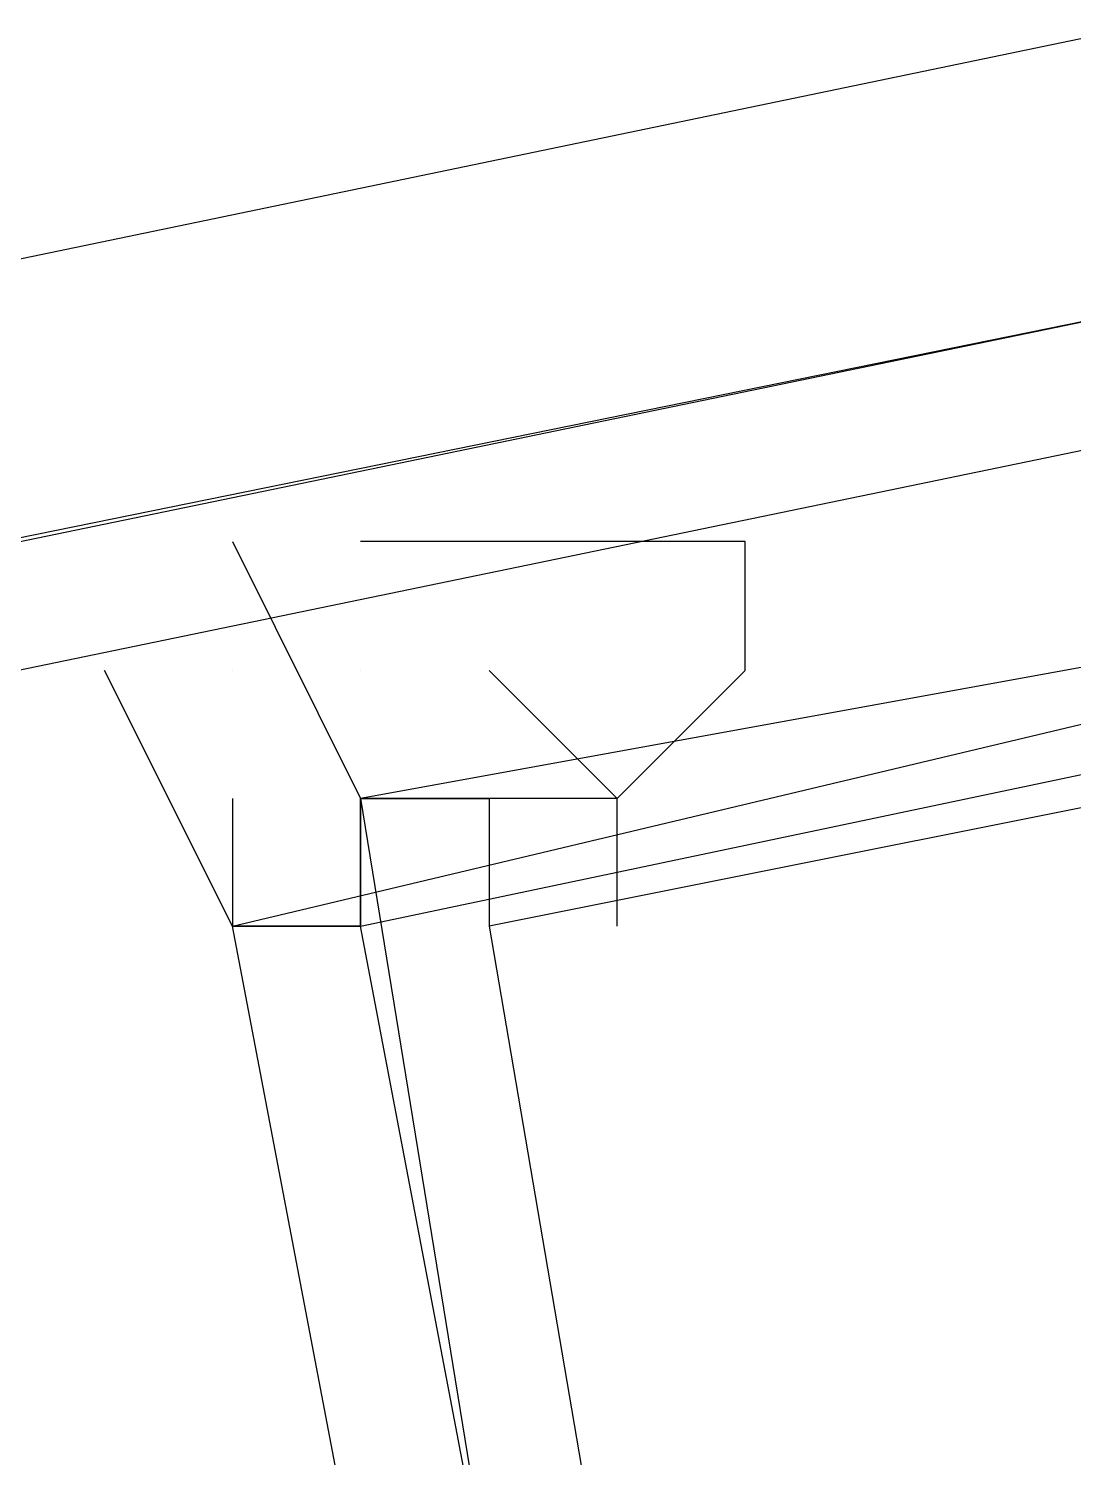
# Model space of a CAD drawing. Header units: feet. Extents: x -84 to 198, y -22 to 181.
# Drawn here: x 67.4988 to 67.6074, y 152.1226 to 152.2711 of the extents above; entities that cross this region are included whole.
import ezdxf

# ---------------------------------------------------------------- set-up
doc = ezdxf.new("R2010")
doc.units = ezdxf.units.FT
doc.layers.add('A-LINEA', color=7, linetype='CONTINUOUS')

msp = doc.modelspace()

# ---------------------------------------------------------------- linework, layer by layer
at = {"layer": 'A-LINEA'}
for p, q in [((67.5333, 152.2178), (67.5333, 152.2178)), ((67.5333, 152.2178), (67.5333, 152.2178)), ((67.5333, 152.2044), (67.5333, 152.2044)), ((67.5333, 152.2044), (67.5333, 152.2044)), ((67.5467, 152.1911), (67.5467, 152.1911)), ((67.5467, 152.1911), (67.5467, 152.1911))]:
    msp.add_line(p, q, dxfattribs=at)
for points in [[(67.6133, 152.2711), (63.76, 151.4711), (63.76, 151.4578), (67.6267, 152.2444), (67.6267, 152.2578), (67.6133, 152.2711)], [(67.6133, 152.2711), (63.76, 151.4711), (63.76, 151.4578), (67.6267, 152.2444), (67.6267, 152.2578), (67.6133, 152.2711)], [(67.6267, 152.2444), (63.76, 151.4444), (63.76, 151.4311), (67.6267, 152.2311), (67.6267, 152.2444)], [(67.6267, 152.2444), (63.76, 151.4444), (63.76, 151.4311), (67.6267, 152.2311), (67.6267, 152.2444)], [(67.92, 151.6711), (67.6267, 151.6178), (67.52, 152.1778), (67.8, 152.2444), (67.92, 151.6711)], [(67.92, 151.6711), (67.6267, 151.6178), (67.52, 152.1778), (67.8, 152.2444), (67.92, 151.6711)], [(67.6267, 151.6178), (67.92, 151.6711), (67.8267, 152.2444), (67.5333, 152.1911), (67.6267, 151.6178)], [(67.6267, 151.6178), (67.92, 151.6711), (67.8267, 152.2444), (67.5333, 152.1911), (67.6267, 151.6178)], [(67.9067, 151.6844), (67.64, 151.6178), (67.5333, 152.1778), (67.7867, 152.2311), (67.9067, 151.6844)], [(67.9067, 151.6844), (67.64, 151.6178), (67.5333, 152.1778), (67.7867, 152.2311), (67.9067, 151.6844)], [(67.64, 151.6311), (67.9067, 151.6711), (67.8133, 152.2311), (67.5467, 152.1778), (67.64, 151.6311)], [(67.64, 151.6311), (67.9067, 151.6711), (67.8133, 152.2311), (67.5467, 152.1778), (67.64, 151.6311)], [(67.52, 152.2178), (67.5333, 152.1911), (67.5333, 152.1911), (67.5467, 152.1911), (67.5467, 152.1911), (67.5467, 152.1911), (67.5467, 152.1911), (67.5467, 152.1911), (67.5467, 152.1778)], [(67.52, 152.2178), (67.5333, 152.1911), (67.5333, 152.1911), (67.5467, 152.1911), (67.5467, 152.1911), (67.5467, 152.1911), (67.5467, 152.1911), (67.5467, 152.1911), (67.5467, 152.1778)], [(67.56, 152.2178), (67.5467, 152.2178), (67.5467, 152.2178), (67.5333, 152.2178), (67.5333, 152.2178), (67.5333, 152.2178)], [(67.56, 152.2178), (67.5467, 152.2178), (67.5467, 152.2178), (67.5333, 152.2178), (67.5333, 152.2178), (67.5333, 152.2178)], [(67.56, 152.1778), (67.56, 152.1911), (67.56, 152.1911), (67.56, 152.1911), (67.56, 152.1911), (67.56, 152.1911), (67.5733, 152.2044), (67.5733, 152.2044), (67.5733, 152.2178), (67.5733, 152.2178), (67.56, 152.2178), (67.56, 152.2178)], [(67.56, 152.1778), (67.56, 152.1911), (67.56, 152.1911), (67.56, 152.1911), (67.56, 152.1911), (67.56, 152.1911), (67.5733, 152.2044), (67.5733, 152.2044), (67.5733, 152.2178), (67.5733, 152.2178), (67.56, 152.2178), (67.56, 152.2178)], [(67.52, 152.1911), (67.52, 152.1778), (67.52, 152.1778), (67.5067, 152.2044), (67.5067, 152.2044), (67.5067, 152.2044)], [(67.52, 152.1911), (67.52, 152.1778), (67.52, 152.1778), (67.5067, 152.2044), (67.5067, 152.2044), (67.5067, 152.2044)], [(67.52, 152.2044), (67.52, 152.2044), (67.52, 152.2044)], [(67.5467, 152.2044), (67.5467, 152.2044), (67.5467, 152.2044), (67.56, 152.1911), (67.56, 152.1911), (67.5333, 152.1911), (67.5333, 152.1911), (67.5333, 152.1778), (67.5333, 152.1778), (67.5333, 152.1778), (67.5333, 152.1778), (67.5333, 152.1778), (67.52, 152.1778), (67.52, 152.1778), (67.5333, 152.1778), (67.52, 152.1778), (67.52, 152.1778)], [(67.52, 152.2044), (67.52, 152.2044), (67.52, 152.2044)], [(67.5467, 152.2044), (67.5467, 152.2044), (67.5467, 152.2044), (67.56, 152.1911), (67.56, 152.1911), (67.5333, 152.1911), (67.5333, 152.1911), (67.5333, 152.1778), (67.5333, 152.1778), (67.5333, 152.1778), (67.5333, 152.1778), (67.5333, 152.1778), (67.52, 152.1778), (67.52, 152.1778), (67.5333, 152.1778), (67.52, 152.1778), (67.52, 152.1778)], [(67.56, 152.1911), (67.5467, 152.1911), (67.5467, 152.1911), (67.5467, 152.1911), (67.5467, 152.1911)], [(67.56, 152.1911), (67.5467, 152.1911), (67.5467, 152.1911), (67.5467, 152.1911), (67.5467, 152.1911)]]:
    msp.add_lwpolyline(points, dxfattribs=at)
msp.add_lwpolyline([(67.5333, 152.1911), (67.5333, 152.1911), (67.5333, 152.1778), (67.5333, 152.1778)], close=True, dxfattribs=at)
msp.add_lwpolyline([(67.5333, 152.1911), (67.5333, 152.1911), (67.5333, 152.1778), (67.5333, 152.1778)], close=True, dxfattribs=at)

doc.saveas('drawing.dxf')
